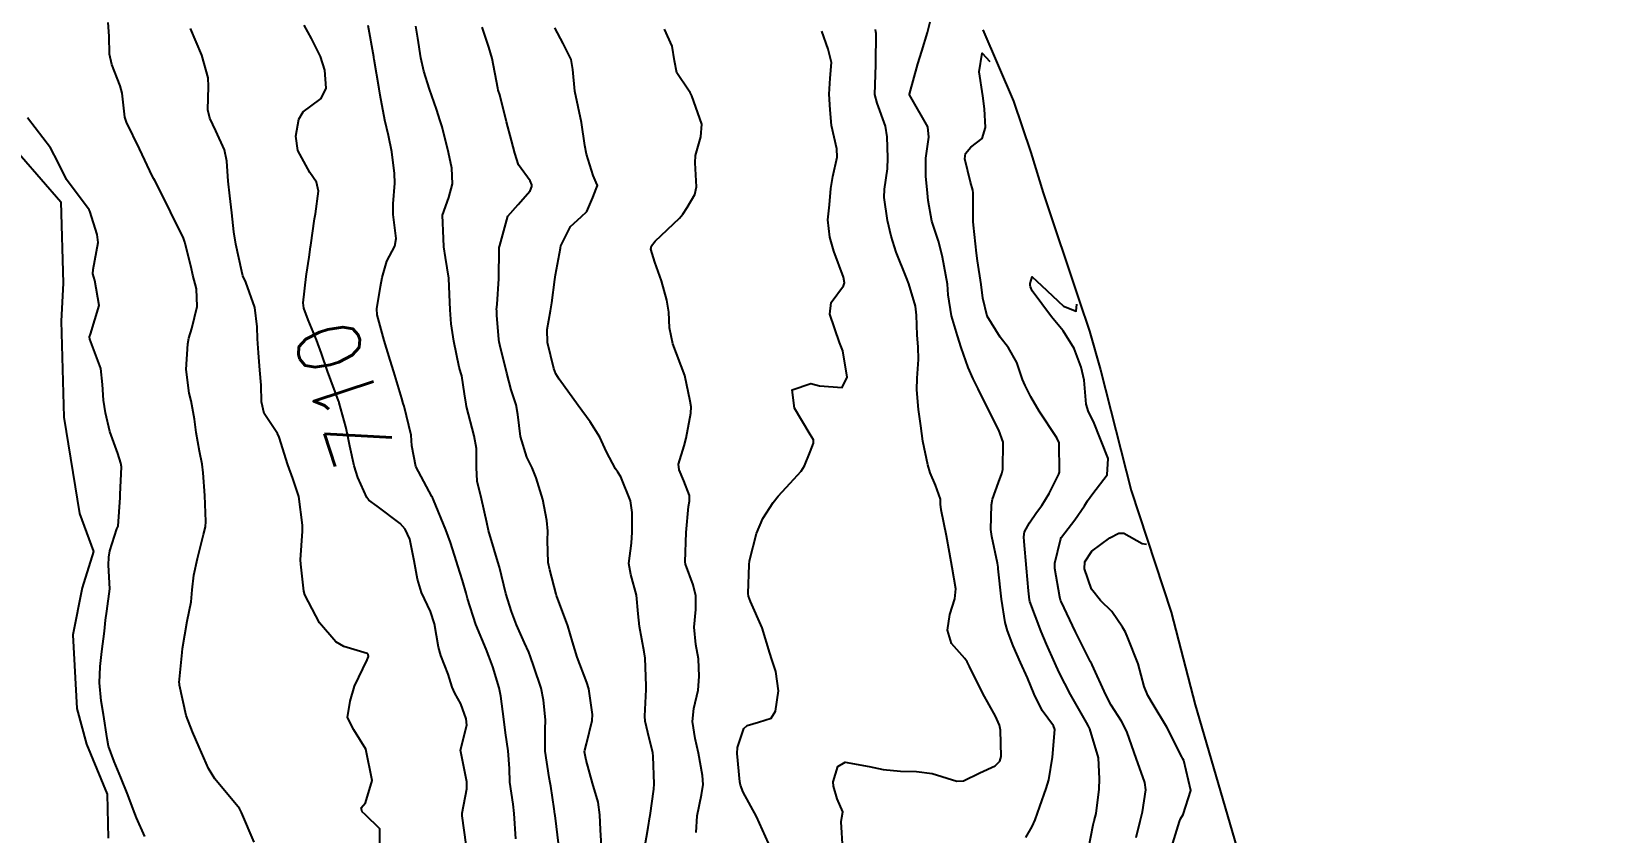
# Model space of a CAD drawing. Header units: metres. Extents: x 292545 to 299085, y 7450245 to 7463078.
# Drawn here: x 298772.6 to 298872.9, y 7451082.8 to 7451133.8 of the extents above; entities that cross this region are included whole.
import ezdxf
from ezdxf.enums import TextEntityAlignment as Align

# ---------------------------------------------------------------- set-up
doc = ezdxf.new("R2010")
doc.units = ezdxf.units.M
for name, color, linetype in [('Area', 45, 'Continuous'), ('Cotas', 45, 'Continuous'), ('Curvas de Nivel 1m', 11, 'Continuous'), ('Curvas de Nivel 5m', 15, 'Continuous'), ('Hidrografia', 140, 'Continuous')]:
    doc.layers.add(name, color=color, linetype=linetype)
doc.styles.add('Style-STANDARD', font='STANDARD.shx')

msp = doc.modelspace()

# ---------------------------------------------------------------- linework, layer by layer
at = {"layer": 'Area'}
msp.add_polyline3d([(298833.03, 7451133.87, 736.77), (298834.98, 7451129.33, 735.72), (298836.08, 7451126.07, 719.38), (298836.87, 7451123.49, 720.57), (298839.16, 7451116.66, 727.77), (298839.82, 7451114.71, 733.89), (298840.52, 7451112.25, 735.98), (298842.47, 7451104.56, 732.48), (298845, 7451096.83, 738.3), (298846.53, 7451090.93, 730.23), (298850.49, 7451077.36, 734.7), (298851.32, 7451074.33, 733.72), (298853.58, 7451066.67, 735.29), (298854.98, 7451062.01, 728.08), (298860.62, 7451042.62, 740.79), (298860.96, 7451040.12, 739.91), (298864.71, 7451027.18, 739.15), (298866.91, 7451019.23, 739.16), (298867.91, 7451016.02, 737.81), (298868.68, 7451012.79, 728.2), (298870.55, 7451006.76, 728.27), (298871.09, 7451003.68, 726.89), (298872.87, 7450997.9, 719.13)], dxfattribs=at)
at = {"layer": 'Curvas de Nivel 1m', "flags": 128}
for points, elevation in [([(298786.72, 7451082.21), (298785.9, 7451084.09), (298785.85, 7451084.22), (298785.77, 7451084.34), (298784.22, 7451086.24), (298783.8, 7451086.9), (298783.22, 7451088.25), (298782.8, 7451089.22), (298782.38, 7451090.26), (298781.96, 7451092.18), (298781.96, 7451092.27), (298781.95, 7451092.35), (298782.13, 7451094.27), (298782.15, 7451094.52), (298782.45, 7451096.26), (298782.71, 7451097.48), (298782.78, 7451098.26), (298782.88, 7451099.18), (298783.11, 7451100.25), (298783.49, 7451101.76), (298783.61, 7451102.25), (298783.63, 7451102.6), (298783.57, 7451104.25), (298783.47, 7451105.69), (298783.4, 7451106.25), (298783.23, 7451107.06), (298783.03, 7451108.26), (298782.92, 7451109.11), (298782.7, 7451110.26), (298782.57, 7451110.75), (298782.38, 7451112.27), (298782.49, 7451113.9), (298782.56, 7451114.26), (298782.75, 7451114.87), (298783.09, 7451116.26), (298783.04, 7451117.39), (298782.82, 7451118.26), (298782.7, 7451118.77), (298782.33, 7451120.27), (298782.3, 7451120.36), (298782.21, 7451120.62), (298781.4, 7451122.28), (298780.57, 7451123.97), (298780.4, 7451124.29), (298780.34, 7451124.38), (298780.26, 7451124.53), (298779.42, 7451126.3), (298778.6, 7451127.99), (298778.49, 7451128.31), (298778.32, 7451129.83), (298778.19, 7451130.31), (298777.67, 7451131.65), (298777.51, 7451132.32), (298777.5, 7451133.46), (298777.43, 7451134.32)], 708), ([(298794.71, 7451082.12), (298794.71, 7451083.06), (298793.77, 7451083.96), (298793.58, 7451084.13), (298793.52, 7451084.39), (298793.78, 7451084.7), (298794.22, 7451086.12), (298793.82, 7451088.13), (298793.05, 7451089.35), (298792.65, 7451090.14), (298792.82, 7451091.17), (298793.09, 7451092.13), (298793.89, 7451093.79), (298793.99, 7451094.02), (298793.97, 7451094.12), (298793.89, 7451094.2), (298792.41, 7451094.65), (298791.9, 7451094.94), (298790.87, 7451096.16), (298789.94, 7451097.94), (298789.88, 7451098.17), (298789.67, 7451099.88), (298789.66, 7451100.17), (298789.78, 7451101.98), (298789.79, 7451102.17), (298789.79, 7451102.37), (298789.55, 7451104.18), (298789.17, 7451105.33), (298788.85, 7451106.19), (298788.3, 7451107.95), (298788.2, 7451108.19), (298788.06, 7451108.38), (298787.34, 7451109.47), (298787.18, 7451110.2), (298787.15, 7451111.26), (298787.08, 7451112.21), (298786.99, 7451113.33), (298786.93, 7451114.21), (298786.9, 7451114.97), (298786.76, 7451116.21), (298786.18, 7451117.81), (298786, 7451118.22), (298785.92, 7451118.49), (298785.54, 7451120.23), (298785.43, 7451121.01), (298785.3, 7451122.23), (298785.16, 7451123.31), (298785.07, 7451124.23), (298784.98, 7451125.52), (298784.83, 7451126.23), (298784.28, 7451127.43), (298783.89, 7451128.24), (298783.77, 7451128.77), (298783.82, 7451130.25), (298783.78, 7451130.8), (298783.38, 7451132.25), (298782.67, 7451133.95)], 709), ([(298803.35, 7451082.42), (298803.25, 7451084.02), (298803.17, 7451084.62), (298802.97, 7451086.02), (298802.94, 7451086.88), (298802.87, 7451088.02), (298802.69, 7451089.16), (298802.58, 7451090.02), (298802.4, 7451091.48), (298802.29, 7451092.03), (298801.88, 7451093.35), (298801.64, 7451094.03), (298801.46, 7451094.47), (298800.8, 7451096.04), (298800.28, 7451097.7), (298800.19, 7451098.05), (298799.95, 7451098.84), (298799.67, 7451099.77), (298799.58, 7451100.06), (298799.19, 7451101.27), (298798.89, 7451102.07), (298798.11, 7451103.98), (298798.08, 7451104.08), (298798.06, 7451104.12), (298798.01, 7451104.19), (298796.99, 7451106.09), (298796.73, 7451107.41), (298796.7, 7451108.09), (298796.24, 7451109.94), (298796.18, 7451110.1), (298796.09, 7451110.42), (298795.6, 7451112.11), (298795.36, 7451112.86), (298794.97, 7451114.11), (298794.53, 7451115.73), (298794.51, 7451116.12), (298794.74, 7451117.54), (298794.84, 7451118.11), (298795.15, 7451119.15), (298795.65, 7451120.11), (298795.73, 7451120.59), (298795.54, 7451122.11), (298795.54, 7451122.8), (298795.66, 7451124.11), (298795.64, 7451124.72), (298795.46, 7451126.11), (298795.25, 7451127.14), (298795.02, 7451128.11), (298794.73, 7451129.71), (298794.66, 7451130.12), (298794.34, 7451131.98), (298794.32, 7451132.1), (298794.32, 7451132.12), (298794.32, 7451132.15), (298793.96, 7451134.13)], 711), ([(298806.09, 7451081.98), (298805.84, 7451083.91), (298805.83, 7451083.98), (298805.78, 7451084.32), (298805.57, 7451085.76), (298805.54, 7451085.98), (298805.47, 7451086.31), (298805.22, 7451087.99), (298805.22, 7451089.37), (298805.23, 7451089.99), (298805.11, 7451091.24), (298804.95, 7451091.99), (298804.5, 7451093.38), (298804.28, 7451094), (298804.17, 7451094.28), (298803.9, 7451094.88), (298803.4, 7451096.02), (298803.07, 7451096.87), (298802.71, 7451098.02), (298802.3, 7451099.69), (298802.21, 7451100.03), (298801.97, 7451100.81), (298801.61, 7451102.03), (298801.5, 7451102.53), (298801.16, 7451104.04), (298800.89, 7451105.17), (298800.85, 7451106.04), (298800.85, 7451107.24), (298800.69, 7451108.04), (298800.22, 7451109.92), (298800.19, 7451110.05), (298800.09, 7451110.72), (298799.91, 7451111.86), (298799.86, 7451112.05), (298799.74, 7451112.42), (298799.4, 7451114.06), (298799.24, 7451115.16), (298799.18, 7451116.06), (298799.14, 7451117.04), (298799.08, 7451118.07), (298798.88, 7451119.38), (298798.78, 7451120.07), (298798.74, 7451120.6), (298798.69, 7451122.07), (298799.09, 7451123.21), (298799.33, 7451124.06), (298799.27, 7451125.06), (298799.07, 7451126.06), (298798.66, 7451127.7), (298798.54, 7451128.07), (298798.3, 7451128.82), (298797.86, 7451130.08), (298797.49, 7451131.24), (298797.31, 7451132.09), (298797.11, 7451133.34), (298796.99, 7451134.09)], 712), ([(298808.8, 7451081.95), (298808.73, 7451082.98), (298808.69, 7451083.95), (298808.58, 7451084.74), (298808.23, 7451085.95), (298807.81, 7451087.43), (298807.72, 7451087.96), (298807.73, 7451088.06), (298807.83, 7451088.45), (298808.19, 7451089.95), (298808.22, 7451090.33), (298807.99, 7451091.96), (298807.87, 7451092.36), (298807.24, 7451093.97), (298806.94, 7451094.94), (298806.66, 7451095.97), (298805.94, 7451097.9), (298805.92, 7451097.98), (298805.5, 7451099.53), (298805.4, 7451099.99), (298805.37, 7451101.39), (298805.38, 7451101.99), (298805.32, 7451102.66), (298805.06, 7451103.99), (298804.65, 7451105.37), (298804.39, 7451106), (298804.04, 7451106.69), (298803.64, 7451108.01), (298803.48, 7451109.41), (298803.37, 7451110.01), (298803.06, 7451110.98), (298802.77, 7451112.02), (298802.32, 7451113.84), (298802.29, 7451114.03), (298802.27, 7451114.17), (298802.15, 7451115.71), (298802.13, 7451116.03), (298802.12, 7451116.06), (298802.16, 7451116.41), (298802.26, 7451118.03), (298802.28, 7451119.95), (298802.29, 7451120.03), (298802.33, 7451120.15), (298802.84, 7451122.02), (298803.49, 7451122.76), (298804.25, 7451123.62), (298804.36, 7451123.89), (298804.36, 7451124), (298804.26, 7451124.26), (298803.52, 7451125.27), (298803.28, 7451126.01), (298803.08, 7451126.82), (298802.76, 7451128.02), (298802.32, 7451129.72), (298802.23, 7451130.03), (298802.2, 7451130.16), (298801.85, 7451132.03), (298801.64, 7451132.75), (298801.2, 7451134.04)], 713), ([(298811.55, 7451081.91), (298811.76, 7451083.14), (298811.87, 7451083.81), (298811.89, 7451083.91), (298812.12, 7451085.57), (298812.15, 7451085.91), (298812.08, 7451087.65), (298812.05, 7451087.91), (298811.83, 7451088.81), (298811.57, 7451089.91), (298811.55, 7451090.21), (298811.63, 7451091.91), (298811.63, 7451092.15), (298811.56, 7451093.91), (298811.51, 7451094.3), (298811.21, 7451095.92), (298811.12, 7451096.72), (298811.02, 7451097.92), (298810.66, 7451099.22), (298810.54, 7451099.92), (298810.69, 7451101.21), (298810.74, 7451101.92), (298810.75, 7451103.17), (298810.64, 7451103.92), (298810.03, 7451105.43), (298809.83, 7451105.73), (298809.69, 7451105.94), (298809.12, 7451107.02), (298808.69, 7451107.95), (298808.07, 7451108.94), (298807.31, 7451109.97), (298806.1, 7451111.64), (298805.9, 7451111.98), (298805.76, 7451112.33), (298805.35, 7451113.99), (298805.33, 7451114.8), (298805.55, 7451115.99), (298805.64, 7451116.5), (298805.82, 7451117.98), (298805.87, 7451118.29), (298806.18, 7451119.98), (298806.18, 7451120), (298806.2, 7451120.12), (298806.83, 7451121.36), (298807.51, 7451121.97), (298807.87, 7451122.32), (298808.24, 7451123.2), (298808.46, 7451123.75), (298808.53, 7451123.96), (298808.46, 7451124.16), (298808.26, 7451124.6), (298807.85, 7451125.96), (298807.73, 7451126.51), (298807.53, 7451127.97), (298807.32, 7451128.96), (298807.1, 7451129.97), (298806.97, 7451131.34), (298806.87, 7451131.97), (298806.35, 7451132.99), (298805.82, 7451133.99)], 714), ([(298824.14, 7451081.76), (298824.03, 7451083.5), (298824.07, 7451083.77), (298824.14, 7451084.13), (298823.78, 7451084.97), (298823.54, 7451085.77), (298823.52, 7451086.05), (298823.81, 7451087.01), (298824.29, 7451087.29), (298825.81, 7451087.01), (298826.71, 7451086.83), (298827.81, 7451086.71), (298828.82, 7451086.7), (298829.81, 7451086.57), (298831.39, 7451086.09), (298831.8, 7451086.11), (298832.84, 7451086.62), (298833.81, 7451087.05), (298834.11, 7451087.35), (298834.2, 7451087.65), (298834.16, 7451089.33), (298834.1, 7451089.65), (298833.85, 7451090.21), (298833.03, 7451091.66), (298832.19, 7451093.37), (298832.05, 7451093.67), (298831.9, 7451093.88), (298831.05, 7451094.83), (298830.79, 7451095.69), (298830.93, 7451096.69), (298831.25, 7451097.68), (298831.31, 7451098.32), (298831.09, 7451099.68), (298830.92, 7451100.63), (298830.72, 7451101.69), (298830.38, 7451103.33), (298830.35, 7451103.69), (298830.35, 7451104.02), (298830.02, 7451104.9), (298829.69, 7451105.7), (298829.54, 7451106.2), (298829.23, 7451107.71), (298829.09, 7451108.69), (298828.95, 7451109.71), (298828.85, 7451110.96), (298828.86, 7451111.71), (298828.94, 7451112.89), (298828.93, 7451113.71), (298828.87, 7451114.44), (298828.82, 7451115.71), (298828.75, 7451116.3), (298828.33, 7451117.72), (298828.18, 7451118.1), (298827.52, 7451119.73), (298827.2, 7451120.74), (298826.97, 7451121.73), (298826.77, 7451123.2), (298826.79, 7451123.73), (298826.98, 7451125.02), (298827, 7451125.73), (298826.96, 7451127.06), (298826.85, 7451127.73), (298826.31, 7451129.2), (298826.18, 7451129.74), (298826.24, 7451131.64), (298826.24, 7451131.74), (298826.25, 7451133.63), (298826.24, 7451133.74), (298826.21, 7451133.89)], 717), ([(298835.76, 7451082.51), (298836.18, 7451083.21), (298836.37, 7451083.62), (298836.65, 7451084.48), (298837.06, 7451085.61), (298837.24, 7451086.17), (298837.47, 7451087.61), (298837.61, 7451089.38), (298837.52, 7451089.6), (298836.81, 7451090.58), (298836.3, 7451091.62), (298835.88, 7451092.66), (298835.44, 7451093.63), (298834.97, 7451094.7), (298834.61, 7451095.64), (298834.46, 7451096.18), (298834.22, 7451097.65), (298834.02, 7451099.59), (298834.02, 7451099.65), (298834.01, 7451099.7), (298833.97, 7451099.94), (298833.6, 7451101.65), (298833.55, 7451102.09), (298833.59, 7451103.65), (298833.66, 7451104.01), (298834.03, 7451105.07), (298834.24, 7451105.65), (298834.3, 7451105.91), (298834.33, 7451107.65), (298834.06, 7451108.41), (298833.42, 7451109.66), (298832.73, 7451111.03), (298832.43, 7451111.67), (298832.11, 7451112.4), (298831.65, 7451113.67), (298831.42, 7451114.4), (298831.05, 7451115.68), (298830.84, 7451117.01), (298830.78, 7451117.68), (298830.48, 7451119.41), (298830.41, 7451119.69), (298830.21, 7451120.43), (298829.89, 7451121.37), (298829.79, 7451121.7), (298829.55, 7451123.01), (298829.49, 7451123.7), (298829.42, 7451124.53), (298829.42, 7451125.7), (298829.61, 7451127.03), (298829.53, 7451127.7), (298828.45, 7451129.59), (298828.38, 7451129.72), (298828.38, 7451129.77), (298828.9, 7451131.71), (298829.15, 7451132.51), (298829.52, 7451133.7), (298829.69, 7451134.38)], 718), ([(298819.42, 7451082.15), (298818.64, 7451083.83), (298817.79, 7451085.39), (298817.63, 7451085.84), (298817.59, 7451086.04), (298817.42, 7451087.84), (298817.44, 7451088.23), (298817.84, 7451089.43), (298818.05, 7451089.63), (298818.77, 7451089.83), (298819.57, 7451090.1), (298819.85, 7451090.53), (298820.05, 7451091.82), (298819.88, 7451093.05), (298819.62, 7451093.82), (298819.5, 7451094.22), (298819, 7451095.83), (298818.26, 7451097.52), (298818.13, 7451097.84), (298818.12, 7451098.01), (298818.18, 7451099.84), (298818.21, 7451100.09), (298818.64, 7451101.83), (298819.04, 7451102.78), (298819.71, 7451103.81), (298820.02, 7451104.21), (298820.78, 7451105.04), (298821.49, 7451105.8), (298821.7, 7451106.13), (298822.05, 7451107.03), (298822.27, 7451107.57), (298822.27, 7451107.79), (298822.06, 7451108.13), (298821.07, 7451109.8), (298820.92, 7451110.98), (298822.1, 7451111.38), (298822.65, 7451111.23), (298824.1, 7451111.11), (298824.41, 7451111.77), (298824.13, 7451113.46), (298824.01, 7451113.77), (298823.92, 7451113.98), (298823.3, 7451115.78), (298823.4, 7451116.53), (298824.17, 7451117.59), (298824.24, 7451117.77), (298824.18, 7451118.13), (298823.57, 7451119.78), (298823.31, 7451120.68), (298823.19, 7451121.78), (298823.28, 7451122.73), (298823.38, 7451123.78), (298823.49, 7451124.54), (298823.78, 7451125.77), (298823.75, 7451126.3), (298823.42, 7451127.78), (298823.32, 7451128.77), (298823.26, 7451129.78), (298823.32, 7451130.79), (298823.41, 7451131.78), (298823.21, 7451132.63), (298822.81, 7451133.78)], 716), ([(298839.75, 7451081.78), (298840.04, 7451083.3), (298840.11, 7451083.57), (298840.24, 7451084.03), (298840.44, 7451085.57), (298840.46, 7451086.23), (298840.39, 7451087.57), (298839.84, 7451089.42), (298839.75, 7451089.58), (298839.62, 7451089.81), (298838.6, 7451091.59), (298837.88, 7451093), (298837.61, 7451093.6), (298837.09, 7451094.8), (298836.75, 7451095.61), (298836.03, 7451097.52), (298836.01, 7451097.62), (298835.94, 7451098.19), (298835.82, 7451099.62), (298835.67, 7451101.32), (298835.65, 7451101.63), (298835.69, 7451101.93), (298836, 7451102.51), (298836.45, 7451103.17), (298836.78, 7451103.61), (298837.25, 7451104.38), (298837.87, 7451105.6), (298837.91, 7451105.73), (298837.88, 7451107.6), (298837.74, 7451107.92), (298836.61, 7451109.61), (298836.09, 7451110.53), (298835.72, 7451111.25), (298835.56, 7451111.63), (298835.19, 7451112.71), (298834.66, 7451113.64), (298834.13, 7451114.31), (298833.31, 7451115.66), (298833.04, 7451116.79), (298832.92, 7451117.66), (298832.69, 7451119.17), (298832.64, 7451119.67), (298832.45, 7451121.44), (298832.43, 7451121.67), (298832.42, 7451123.49), (298832.41, 7451123.67), (298832.25, 7451124.17), (298831.89, 7451125.67), (298831.94, 7451126), (298832.28, 7451126.4), (298833, 7451126.95), (298833.2, 7451127.66), (298833.14, 7451128.84), (298833.03, 7451129.66), (298832.8, 7451131.2), (298833, 7451132.37), (298833.47, 7451131.84)], 719), ([(298779.76, 7451082.57), (298779.23, 7451083.76), (298779.02, 7451084.3), (298778.68, 7451085.21), (298778.24, 7451086.31), (298777.81, 7451087.34), (298777.45, 7451088.32), (298777.36, 7451088.79), (298777.13, 7451090.33), (298776.98, 7451091.2), (298776.89, 7451092.33), (298776.93, 7451093.37), (298777.03, 7451094.32), (298777.2, 7451095.62), (298777.27, 7451096.32), (298777.34, 7451096.9), (298777.53, 7451098.32), (298777.46, 7451099.82), (298777.48, 7451100.32), (298777.54, 7451100.74), (298777.99, 7451102.13), (298778.04, 7451102.26), (298778.06, 7451102.31), (298778.19, 7451104.13), (298778.2, 7451104.31), (298778.27, 7451106.07), (298778.24, 7451106.31), (298778.04, 7451106.92), (298777.54, 7451108.32), (298777.26, 7451109.51), (298777.13, 7451110.32), (298777.08, 7451111.31), (298776.97, 7451112.33), (298776.27, 7451114.2), (298776.25, 7451114.34), (298776.3, 7451114.5), (298776.85, 7451116.33), (298776.58, 7451117.93), (298776.46, 7451118.34), (298776.47, 7451118.62), (298776.8, 7451120.33), (298776.73, 7451120.85), (298776.26, 7451122.34), (298776.22, 7451122.42), (298774.79, 7451124.35), (298774.26, 7451125.42), (298773.77, 7451126.36), (298772.3, 7451128.26)], 707), ([(298845.12, 7451082.15), (298845.54, 7451083.51), (298845.61, 7451083.68), (298845.78, 7451083.96), (298846.26, 7451085.5), (298845.81, 7451087.39), (298845.75, 7451087.51), (298845.69, 7451087.63), (298844.73, 7451089.52), (298843.86, 7451090.97), (298843.52, 7451091.53), (298843.3, 7451092.11), (298842.9, 7451093.54), (298842.26, 7451095.2), (298842.1, 7451095.55), (298841.92, 7451095.88), (298841.23, 7451096.87), (298840.51, 7451097.57), (298839.94, 7451098.29), (298839.49, 7451099.58), (298839.52, 7451100.03), (298839.97, 7451100.7), (298841.11, 7451101.56), (298841.68, 7451101.86), (298841.99, 7451101.86), (298843.16, 7451101.19), (298843.44, 7451101.15)], 721)]:
    msp.add_lwpolyline(points, dxfattribs=dict(at, elevation=elevation))
at = {"layer": 'Curvas de Nivel 5m', "flags": 128}
for points, elevation in [([(298800.2, 7451082.05), (298799.94, 7451083.88), (298799.94, 7451084.05), (298800.24, 7451085.59), (298800.23, 7451086.05), (298799.82, 7451088.05), (298800.24, 7451089.64), (298800.2, 7451090.05), (298799.85, 7451091), (298799.48, 7451091.67), (298799.3, 7451092.06), (298799.04, 7451092.89), (298798.59, 7451094.07), (298798.43, 7451094.6), (298798.17, 7451096.08), (298797.92, 7451096.88), (298797.35, 7451098.09), (298797.1, 7451098.94), (298796.88, 7451100.09), (298796.6, 7451101.47), (298796.32, 7451102.1), (298795.99, 7451102.48), (298794.54, 7451103.58), (298794.01, 7451103.96), (298793.87, 7451104.12), (298793.3, 7451105.4), (298793.07, 7451106.13), (298792.8, 7451107.39), (298792.64, 7451108.14), (298792.53, 7451108.61), (298792.12, 7451110.15), (298792.11, 7451110.18), (298792.08, 7451110.26), (298791.38, 7451112.16), (298791, 7451113.28), (298790.67, 7451114.16), (298790.15, 7451115.42), (298789.88, 7451116.17), (298789.83, 7451116.5), (298790.02, 7451118.17), (298790.04, 7451118.32), (298790.2, 7451119.41), (298790.3, 7451120.07), (298790.32, 7451120.17), (298790.55, 7451121.84), (298790.61, 7451122.17), (298790.8, 7451123.6), (298790.68, 7451124.17), (298790.26, 7451124.79), (298789.49, 7451126.18), (298789.36, 7451127.1), (298789.55, 7451128.18), (298789.82, 7451128.65), (298790.31, 7451129.01), (298790.98, 7451129.49), (298791.29, 7451130.16), (298791.2, 7451131.3), (298790.94, 7451132.16), (298790.36, 7451133.32), (298789.89, 7451134.17)], 710), ([(298814.82, 7451082.82), (298814.88, 7451083.87), (298815.14, 7451085.22), (298815.26, 7451085.87), (298815.22, 7451086.45), (298814.95, 7451087.87), (298814.75, 7451088.79), (298814.58, 7451089.88), (298814.67, 7451090.7), (298814.94, 7451091.87), (298815.01, 7451092.74), (298814.96, 7451093.87), (298814.79, 7451094.77), (298814.69, 7451095.88), (298814.8, 7451097), (298814.79, 7451097.88), (298814.63, 7451098.56), (298814.14, 7451099.89), (298814.11, 7451100.03), (298814.17, 7451101.89), (298814.33, 7451103.56), (298814.38, 7451103.88), (298814.38, 7451104.25), (298814.03, 7451105.19), (298813.74, 7451105.89), (298813.69, 7451106.24), (298814.05, 7451107.4), (298814.18, 7451107.89), (298814.47, 7451109.49), (298814.49, 7451109.88), (298814.44, 7451110.24), (298814.1, 7451111.89), (298813.33, 7451113.9), (298813.12, 7451114.92), (298813.07, 7451115.9), (298812.94, 7451116.68), (298812.61, 7451117.9), (298812.19, 7451119.08), (298811.94, 7451119.91), (298811.98, 7451120.13), (298812.21, 7451120.42), (298813.75, 7451121.89), (298813.97, 7451122.14), (298814.23, 7451122.56), (298814.72, 7451123.4), (298814.83, 7451123.87), (298814.74, 7451125.4), (298814.76, 7451125.88), (298815.1, 7451127.05), (298815.18, 7451127.87), (298814.54, 7451129.66), (298814.43, 7451129.88), (298814.32, 7451130.02), (298813.58, 7451131.13), (298813.43, 7451131.89), (298813.28, 7451132.82), (298812.8, 7451133.9)], 715), ([(298842.79, 7451082.51), (298843.04, 7451083.54), (298843.18, 7451084.13), (298843.4, 7451085.53), (298843.34, 7451085.99), (298842.79, 7451087.54), (298842.21, 7451089.18), (298842.05, 7451089.55), (298841.85, 7451089.89), (298841.2, 7451090.91), (298840.85, 7451091.57), (298839.98, 7451093.49), (298839.95, 7451093.58), (298839.93, 7451093.62), (298839.89, 7451093.68), (298838.93, 7451095.59), (298838.01, 7451097.52), (298837.98, 7451097.6), (298837.94, 7451097.79), (298837.62, 7451099.6), (298837.62, 7451099.95), (298837.98, 7451101.44), (298838.02, 7451101.57), (298838.03, 7451101.6), (298838.89, 7451102.71), (298839.5, 7451103.59), (298839.69, 7451103.91), (298840.02, 7451104.38), (298840.95, 7451105.57), (298841.01, 7451106.6), (298840.07, 7451108.96), (298839.75, 7451109.58), (298839.61, 7451110.06), (298839.47, 7451111.59), (298839.28, 7451112.42), (298838.84, 7451113.59), (298838.14, 7451114.72), (298837.4, 7451115.61), (298836.17, 7451117.27), (298836.06, 7451117.51), (298836.04, 7451117.62), (298836.05, 7451117.74), (298836.18, 7451118.16), (298836.77, 7451117.61), (298838.16, 7451116.29), (298838.96, 7451115.98), (298839.02, 7451116.42)], 720)]:
    msp.add_lwpolyline(points, dxfattribs=dict(at, elevation=elevation))
at = {"layer": 'Hidrografia'}
msp.add_lwpolyline([(298770.68, 7451127.24), (298774.42, 7451122.93), (298774.56, 7451117.76), (298774.45, 7451115.33), (298774.62, 7451109.23), (298775.6, 7451103.1), (298776.5, 7451100.69), (298775.77, 7451098.38), (298775.19, 7451095.38), (298775.43, 7451090.71), (298776.05, 7451088.43), (298777.36, 7451085.26), (298777.43, 7451082.47)], dxfattribs=at)

# ---------------------------------------------------------------- texts
at = {"layer": 'Cotas', "style": 'Style-STANDARD'}
msp.add_text('710', height=4, rotation=108.2422, dxfattribs=at).set_placement((298792.45, 7451110.72, 710), align=Align.MIDDLE_CENTER)

doc.saveas('drawing.dxf')
